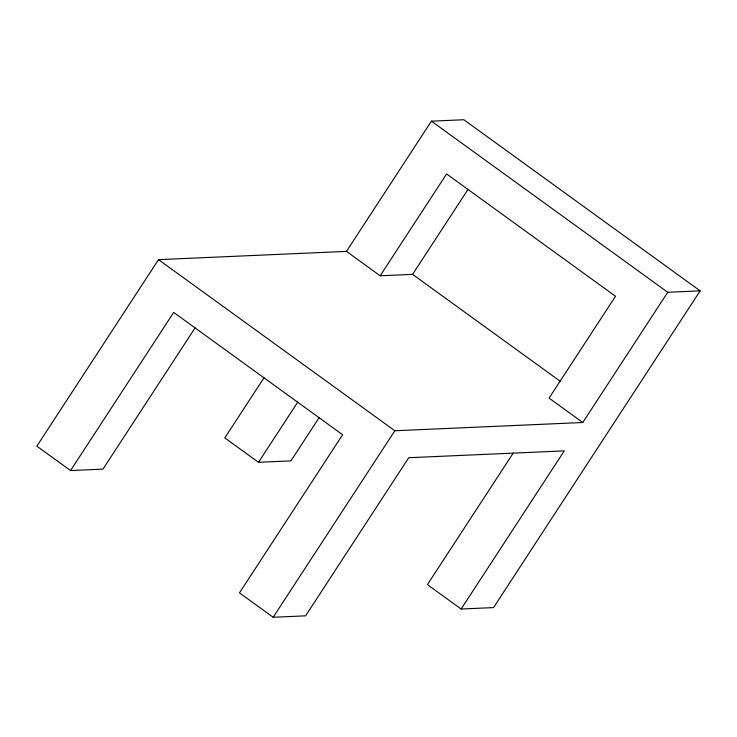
<?xml version="1.0" encoding="UTF-8"?>
<svg xmlns="http://www.w3.org/2000/svg" width="737" height="737" viewBox="0 0 737 737"><rect width="100%" height="100%" fill="white"/><g stroke="black" fill="none" stroke-linecap="round" stroke-linejoin="round"><path stroke-width="1.11" d="M560.111 381.195L412.582 274.367L380.163 275.785L346.464 251.391L158.51 259.636L36.85 446.143L70.549 470.547L102.968 469.119L195.084 327.91M70.549 470.547L173.692 312.424L342.613 434.738L239.47 592.861L273.169 617.265L305.588 615.837L408.731 457.714L564.275 450.887L461.122 609.02L427.423 584.616L513.192 453.135M264.003 377.814L224.803 437.898L258.503 462.302L290.922 460.874L319.093 417.695M346.464 251.391L431.412 121.163L463.831 119.735L700.15 290.857L493.541 607.592L461.122 609.02M258.503 462.302L297.702 402.209M380.163 275.785L446.594 173.95L615.515 296.265L549.083 398.1L582.783 422.504L667.731 292.276L700.15 290.857M412.582 274.367L467.986 189.437M273.169 617.265L394.829 430.749L582.783 422.504M431.412 121.163L667.731 292.276M158.51 259.636L394.829 430.749"/></g></svg>
